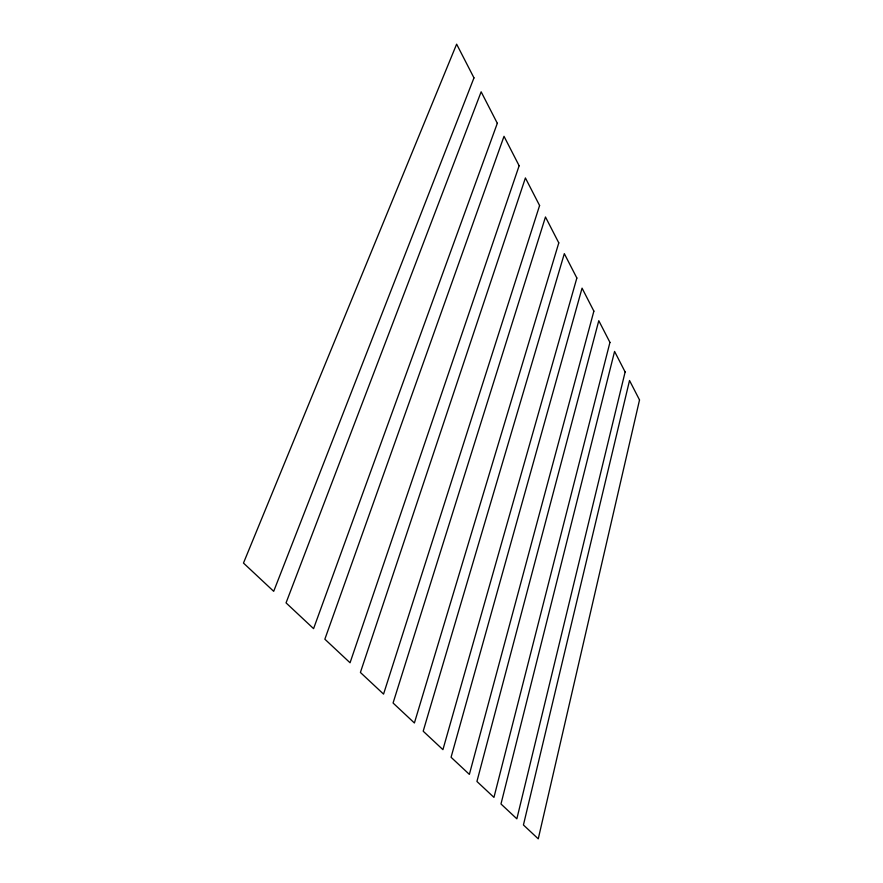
<?xml version="1.0" encoding="UTF-8"?>
<svg xmlns="http://www.w3.org/2000/svg" width="883" height="883" viewBox="0 0 883 883"><rect width="100%" height="100%" fill="white"/><g stroke="black" fill="none" stroke-linecap="round" stroke-linejoin="round"><path stroke-width="1.32" d="M639.524 399.944L538.255 838.85L523.431 824.976L629.524 380.507L639.524 399.944M625.131 371.953L516.853 818.828L500.981 803.983L614.579 351.434L625.131 371.953M609.943 342.394L493.95 797.393L476.93 781.466L598.784 320.706L609.943 342.394M593.873 311.136L469.37 774.391L451.07 757.272L582.063 288.156L593.873 311.136M576.853 278.024L442.924 749.656L423.189 731.201L564.325 253.653L576.853 278.024M558.784 242.88L414.403 722.978L393.067 703.011L545.473 216.986L558.784 242.88M539.59 205.529L383.553 694.104L360.396 672.449L525.407 177.947L539.59 205.529M519.138 165.75L350.054 662.769L324.856 639.193L504.016 136.324L519.138 165.75M497.317 123.289L313.575 628.641L286.048 602.879L481.147 91.821L497.317 123.289M473.972 77.87L273.697 591.323L243.476 563.056L456.632 44.15L473.972 77.87"/></g></svg>
